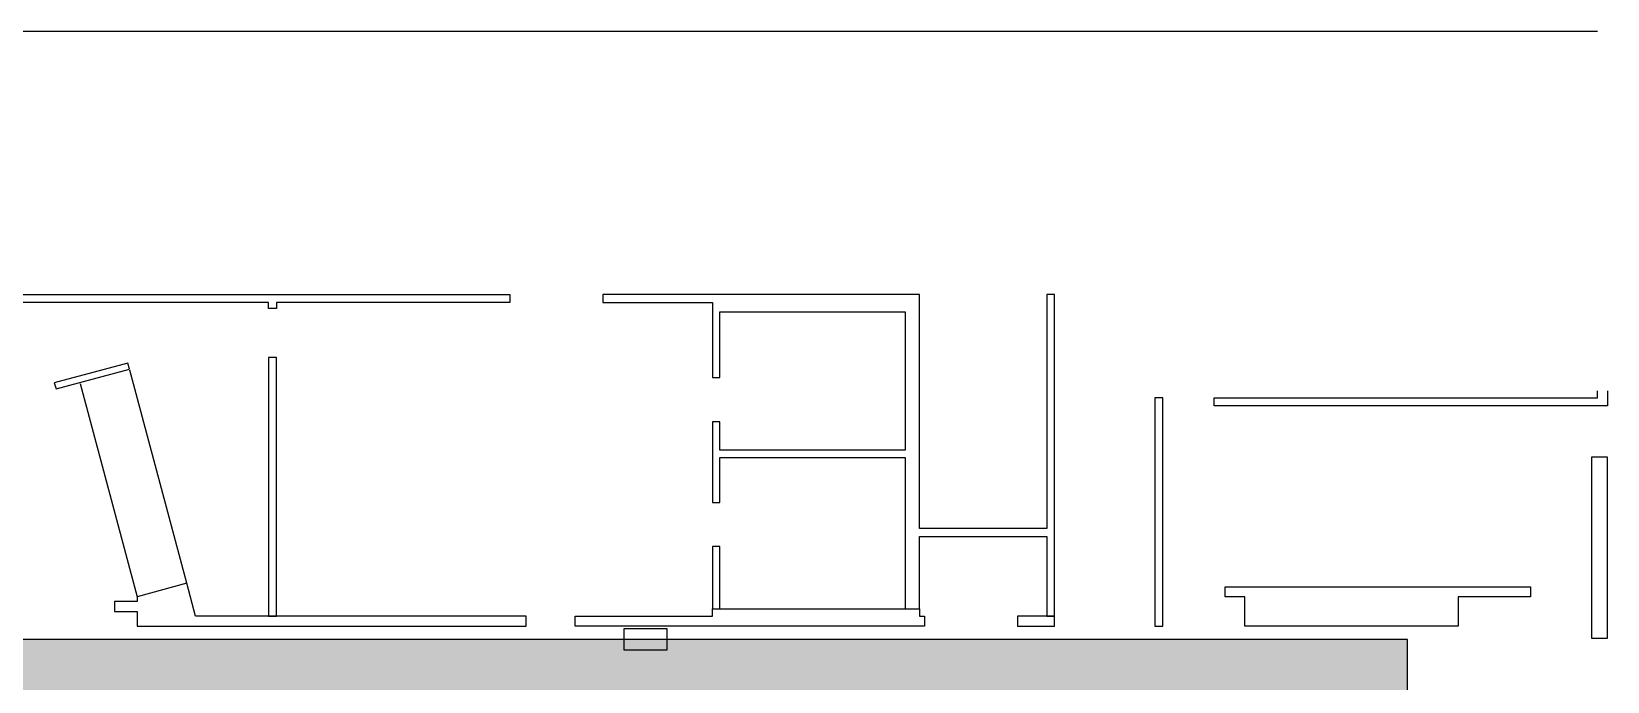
# Model space of a CAD drawing. Header units: feet. Extents: x 304 to 526, y 573 to 801.
# Drawn here: x 397.3 to 504.6, y 757.1 to 801.4 of the extents above; entities that cross this region are included whole.
import ezdxf

# ---------------------------------------------------------------- set-up
doc = ezdxf.new("R2010")
doc.units = ezdxf.units.FT
doc.header["$MEASUREMENT"] = 0
doc.layers.add('background', color=7, linetype='Continuous')
doc.layers.add('walls', color=7, linetype='Continuous')

msp = doc.modelspace()

# ---------------------------------------------------------------- hatches: boundary and pattern name
at = {"layer": 'background', "lineweight": 0, "true_color": 0xe6e6e6, "transparency": 33554687}
h = msp.add_hatch(color=254, dxfattribs=at)
h.dxf.hatch_style = 1
h.paths.add_polyline_path([(491, 759.96), (309.75, 759.96), (309.75, 591.8), (491, 591.8)])

# ---------------------------------------------------------------- linework, layer by layer
at = {"layer": 'background', "color": 254, "lineweight": 0, "true_color": 0xe6e6e6, "transparency": 33554687}
msp.add_lwpolyline([(491, 759.96), (309.75, 759.96), (309.75, 591.8), (491, 591.8)], close=True, dxfattribs=at)
at = {"layer": 'background', "color": 254, "lineweight": 25, "true_color": 0xe6e6e6}
msp.add_lwpolyline([(491, 759.96), (309.75, 759.96), (309.75, 591.8), (491, 591.8)], close=True, dxfattribs=at)
at = {"layer": 'walls', "color": 18, "lineweight": 25, "true_color": 0x000000}
for points in [[(503.95, 801.37), (319.99, 801.37)], [(356.5, 776.62), (356.76, 776.55), (357.63, 779.79), (358.94, 779.79), (358.94, 782.92), (344.93, 782.92), (344.93, 783.46), (429.85, 783.46), (429.85, 782.92), (413.94, 782.92), (413.94, 782.51), (413.4, 782.51), (413.4, 782.92), (394.58, 782.92), (394.58, 779.79), (395.45, 776.55), (395.59, 776.59), (395.71, 776.16)], [(466.42, 760.88), (466.96, 760.88), (466.96, 761.55), (466.96, 783.46), (466.42, 783.46), (466.42, 767.52), (457.75, 767.52), (457.75, 783.46), (436.18, 783.46), (436.18, 782.92), (443.66, 782.92), (443.66, 777.8), (444.16, 777.8)], [(444.16, 777.8), (444.16, 782.29), (456.78, 782.29), (456.78, 772.87), (444.16, 772.87), (444.16, 774.8), (443.66, 774.8)], [(400.57, 777.4), (404.46, 762.88), (404.46, 762.55), (402.92, 762.55), (402.92, 761.88)], [(402.92, 761.88), (404.46, 761.88), (404.46, 760.88), (430.96, 760.88), (430.96, 761.55), (408.44, 761.55), (407.84, 763.79), (403.95, 778.31)], [(504.62, 776.9), (504.62, 775.88), (477.83, 775.88), (477.83, 776.42), (503.95, 776.42), (503.95, 776.9)], [(443.66, 774.8), (443.66, 769.3), (444.16, 769.3), (444.16, 772.37), (456.78, 772.37), (456.78, 762.05), (457.75, 762.05), (457.75, 761.55), (458.1, 761.55), (458.1, 760.88), (434.29, 760.88), (434.29, 761.55), (443.66, 761.55), (443.66, 762.05), (457.75, 762.05), (457.75, 766.98), (466.42, 766.98), (466.42, 761.55), (466.96, 761.55), (464.43, 761.55), (464.43, 760.88), (466.42, 760.88)], [(504.62, 772.39), (503.53, 772.39), (503.53, 760.05), (504.62, 760.05), (504.62, 772.36)], [(407.84, 763.79), (404.46, 762.88)]]:
    msp.add_lwpolyline(points, dxfattribs=at)
for points in [[(403.82, 778.79), (398.81, 777.45), (398.93, 777.03), (403.93, 778.37)], [(413.4, 779.17), (413.4, 761.55), (413.94, 761.55), (413.94, 779.17)], [(473.79, 776.42), (473.79, 760.88), (474.33, 760.88), (474.33, 776.42)], [(443.66, 766.3), (443.66, 762.05), (444.16, 762.05), (444.16, 766.3)], [(499.37, 763.55), (499.37, 762.88), (494.46, 762.88), (494.46, 760.88), (479.91, 760.88), (479.91, 762.88), (478.58, 762.88), (478.58, 763.55)], [(440.56, 759.26), (440.56, 760.69), (437.62, 760.69), (437.62, 759.26)]]:
    msp.add_lwpolyline(points, close=True, dxfattribs=at)

doc.saveas('drawing.dxf')
